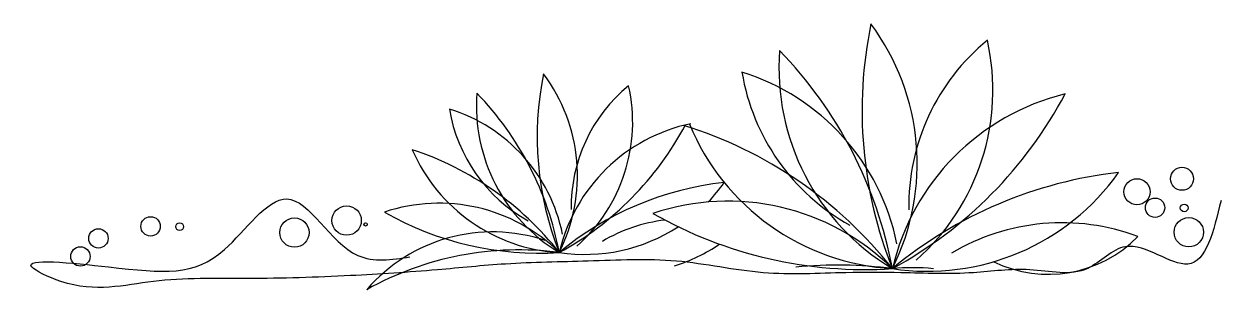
# Model space of a CAD drawing. Header units: millimetres. Extents: x 456 to 459.17, y 2602.04 to 2602.75.
import ezdxf

# ---------------------------------------------------------------- set-up
doc = ezdxf.new("R2010")
doc.units = ezdxf.units.MM
doc.header["$LTSCALE"] = 10
doc.layers.add('Vegetais', color=94, linetype='Continuous')

msp = doc.modelspace()

# ---------------------------------------------------------------- linework, layer by layer
at = {"layer": 'Vegetais'}
for centre, radius in [((459.0667, 2602.3405), 0.0305), ((458.9474, 2602.3061), 0.0346), ((458.9953, 2602.2639), 0.0257), ((456.8529, 2602.2299), 0.0389), ((459.0725, 2602.2633), 0.0102), ((456.3334, 2602.2144), 0.0257), ((456.4106, 2602.2137), 0.0102), ((456.7147, 2602.198), 0.0389), ((456.9032, 2602.2195), 0.00455), ((459.0848, 2602.1989), 0.0389), ((456.1952, 2602.1825), 0.0257), ((456.1474, 2602.1346), 0.0257)]:
    msp.add_circle(centre, radius, dxfattribs=at)
for centre, radius, start, end in [((459.3517, 2602.5215), 1.1328, 168.3046, 201.7155), ((457.7435, 2602.3806), 0.6215, 333.4116, 36.6085), ((458.9124, 2602.2673), 0.57, 129.3483, 180.9155), ((457.9629, 2602.5761), 0.6027, 311.5199, 12.6469), ((458.62, 2602.6347), 0.6215, 175.7321, 238.929), ((457.1859, 2601.8935), 1.1328, 10.6251, 44.036), ((458.1849, 2602.4512), 0.8271, 168.3046, 201.7155), ((457.0107, 2602.3482), 0.4538, 333.4116, 36.6085), ((457.7208, 2602.048), 0.6027, 11.5199, 72.6469), ((458.4631, 2602.7158), 0.57, 189.3483, 240.9155), ((457.6506, 2602.5338), 0.4538, 175.7321, 238.929), ((456.6035, 2601.9926), 0.8271, 10.6251, 44.036), ((457.8641, 2602.2655), 0.4162, 129.3483, 180.9155), ((457.1709, 2602.491), 0.4401, 311.5199, 12.6469), ((457.7566, 2603.0968), 1.1328, 298.6251, 332.036), ((458.9047, 2601.9618), 0.6215, 103.7321, 166.929), ((457.536, 2602.593), 0.4162, 189.3483, 240.9155), ((456.9941, 2602.1054), 0.4401, 11.5199, 72.6469), ((457.8584, 2602.0425), 0.4538, 101.8205, 166.929), ((457.0202, 2602.8711), 0.8271, 298.6251, 332.036), ((457.4105, 2601.4), 1.1328, 38.3174, 72.7807), ((458.3359, 2602.7228), 0.6215, 202.4194, 266.6213), ((456.7675, 2601.6323), 0.8271, 38.3174, 71.7283), ((457.4432, 2602.5981), 0.4538, 203.4244, 266.6213), ((458.3921, 2602.7169), 0.6215, 261.4116, 324.6085), ((459.0231, 2601.231), 1.1328, 96.3046, 129.7155), ((457.9449, 2601.5089), 0.8271, 96.3452, 129.7155), ((457.4842, 2602.5938), 0.4538, 316.0892, 324.544), ((457.863, 2601.6598), 0.6215, 45.4116, 108.6085), ((457.0979, 2601.822), 0.4538, 45.4116, 108.6085), ((457.3629, 2602.9705), 0.8271, 240.3046, 273.7155), ((458.2259, 2603.2328), 1.1328, 240.3046, 273.7155), ((457.7445, 2601.8176), 0.4162, 96.5696, 120.9155), ((458.7486, 2601.6539), 0.57, 69.3483, 120.9155), ((457.2397, 2601.7595), 0.4401, 71.5199, 139.293), ((457.4842, 2602.5938), 0.4538, 261.4116, 303.0541), ((458.7126, 2602.4187), 0.3313, 244.0577, 315.694), ((457.3103, 2601.3249), 0.8271, 82.6251, 119.2515), ((457.5932, 2602.5308), 0.4401, 287.0438, 304.3157), ((458.1539, 2600.9789), 1.1328, 82.6251, 95.5922), ((458.3527, 2601.4832), 0.6215, 84.8907, 94.929)]:
    msp.add_arc(centre, radius, start, end, dxfattribs=at)
msp.add_spline([(459.1702, 2602.2833), (459.0819, 2602.1145), (458.9169, 2602.1605), (458.8171, 2602.103), (458.6635, 2602.0992), (458.5138, 2602.0915), (458.3219, 2602.0915), (458.176, 2602.0915), (457.9572, 2602.0915), (457.7269, 2602.1222), (457.4928, 2602.1222), (457.274, 2602.1145), (457.0935, 2602.0992), (456.8632, 2602.0838), (456.5907, 2602.0761), (456.3412, 2602.0685), (456.0955, 2602.0685), (456.0187, 2602.1068), (456.2222, 2602.1068), (456.5293, 2602.1529), (456.6943, 2602.2871), (456.8824, 2602.1375), (457.0206, 2602.1337)], degree=3, dxfattribs=at)

doc.saveas('drawing.dxf')
